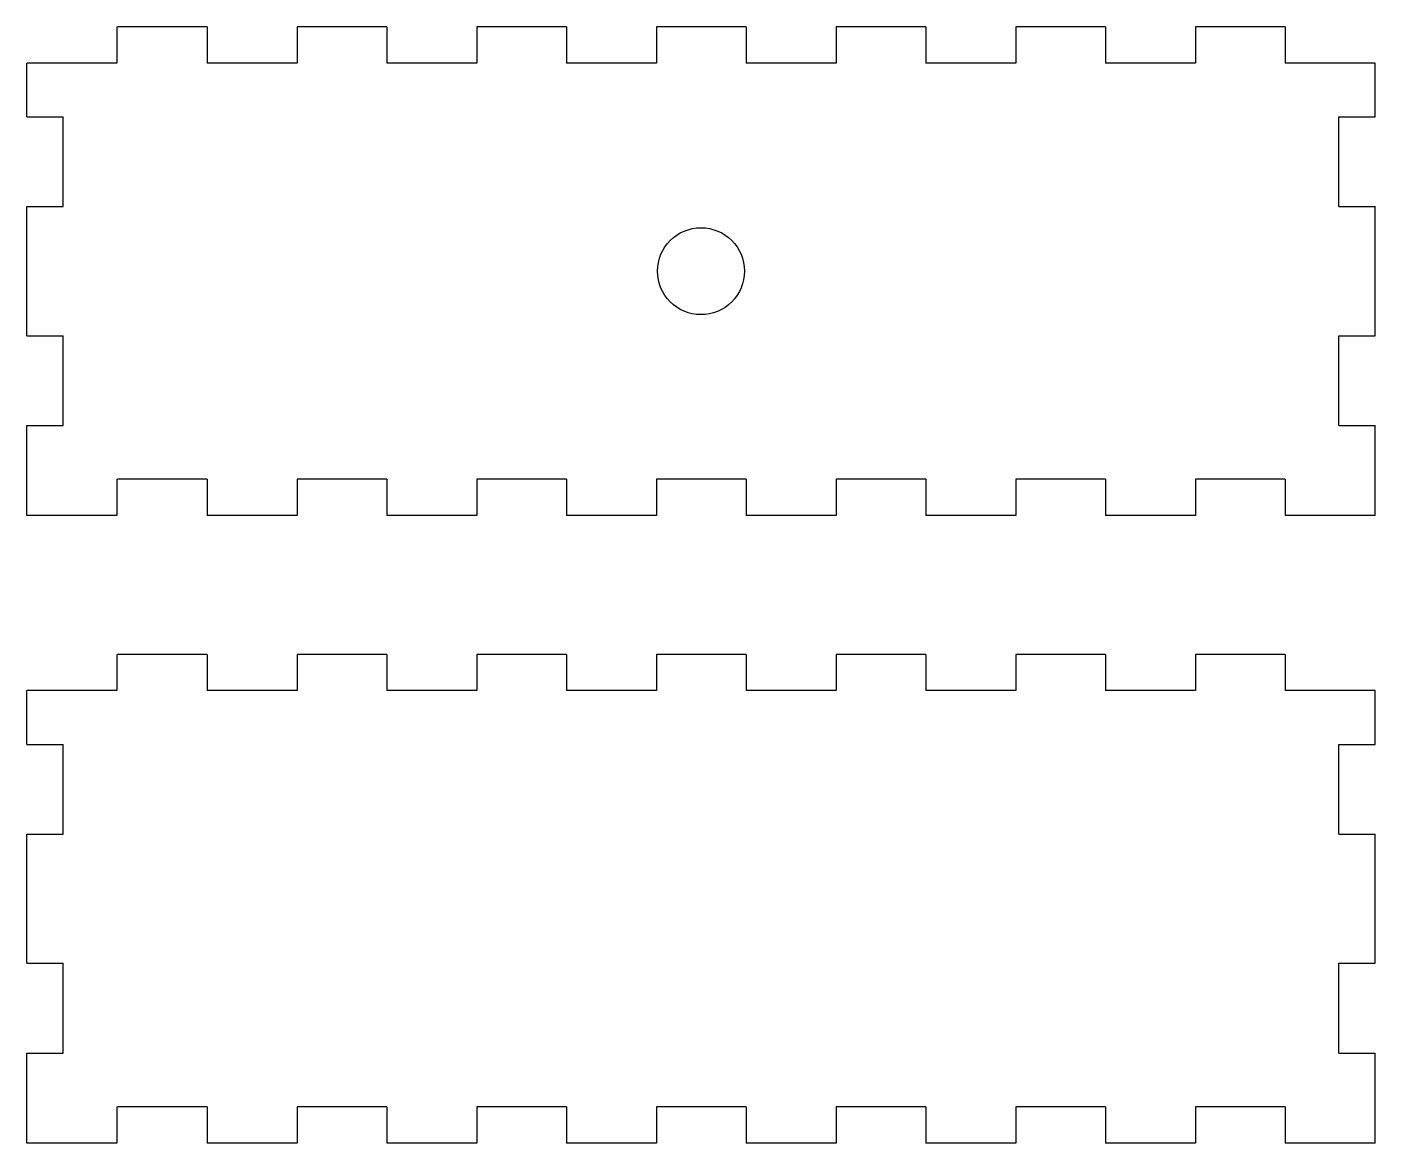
# Model space of a CAD drawing. Extents: x 22 to 258, y 18 to 262.
# Drawn here: x 145.5 to 257.6, y 37 to 129.8 of the extents above; entities that cross this region are included whole.
import ezdxf

# ---------------------------------------------------------------- set-up
doc = ezdxf.new("R2010")
doc.units = 0
doc.layers.add('cut', color=7, linetype='CONTINUOUS')

msp = doc.modelspace()

# ---------------------------------------------------------------- linework, layer by layer
at = {"layer": 'cut', "color": 1}
for points in [[(152.957456, 129.838555), (152.957456, 126.839944), (145.485623, 126.839944)], [(160.480618, 129.838555), (153.008785, 129.838555)], [(175.420793, 129.838555), (167.948959, 129.838555), (167.948889, 126.839944), (160.480583, 126.839944)], [(160.480618, 129.838555), (160.480618, 126.839944)], [(175.420793, 129.838555), (175.420793, 126.839944)], [(190.360967, 129.838555), (182.892661, 129.838555), (182.892696, 126.839944), (175.420863, 126.839944)], [(197.832694, 129.838555), (197.832694, 126.839944), (190.360861, 126.839944)], [(190.360967, 129.838555), (190.360967, 126.839944)], [(205.304739, 129.838555), (197.832553, 129.838555)], [(212.773045, 129.838555), (212.773045, 126.839944), (205.304739, 126.839944)], [(205.304739, 129.838555), (205.304739, 126.839944)], [(220.244772, 129.838555), (212.772939, 129.838555)], [(227.713043, 129.838555), (227.713043, 126.839944), (220.244737, 126.839944)], [(220.244772, 129.838555), (220.244772, 126.839944)], [(235.18477, 129.838555), (227.712937, 129.838555)], [(250.125085, 129.838555), (242.656427, 129.838555), (242.656462, 126.839944), (235.184629, 126.839944)], [(235.18477, 129.838555), (235.18477, 126.839944)], [(250.125085, 129.838555), (250.125085, 126.839944)], [(145.485552, 122.369932), (145.485552, 126.839979)], [(257.596799, 126.839944), (250.124965, 126.839944)], [(254.598202, 122.369932), (257.596813, 122.369932), (257.596799, 126.839979)], [(145.485552, 114.898204), (148.484163, 114.898204), (148.484163, 122.370038)], [(145.485552, 122.369932), (148.484163, 122.369932)], [(254.598202, 114.898204), (254.598202, 122.370038)], [(145.485263, 104.167978), (145.485263, 114.917978)], [(254.597912, 104.167978), (257.596524, 104.167978), (257.596509, 114.917978)], [(254.598202, 114.898204), (257.596813, 114.898204)], [(145.485263, 96.69625), (148.483874, 96.69625), (148.483874, 104.168084)], [(145.485263, 104.167978), (148.483874, 104.167978)], [(254.597912, 96.69625), (254.597912, 104.168084)], [(145.485263, 89.224205), (145.485263, 96.696392)], [(254.597912, 96.69625), (257.596524, 96.69625)], [(257.596509, 89.224205), (257.596509, 96.696392)], [(152.957167, 92.226591), (152.957167, 89.2241)], [(160.480329, 92.226591), (153.008496, 92.226591)], [(160.480329, 92.226591), (160.480329, 89.2241)], [(175.42068, 92.226591), (167.948494, 92.226591)], [(167.948599, 92.226591), (167.948599, 89.2241)], [(175.42068, 92.226591), (175.42068, 89.2241)], [(190.360677, 92.226591), (182.892372, 92.226591), (182.892407, 89.2241)], [(190.360677, 92.226591), (190.360677, 89.2241)], [(205.30445, 92.226591), (197.832264, 92.226591)], [(197.832405, 92.226591), (197.832405, 89.2241)], [(205.30445, 92.226591), (205.30445, 89.2241)], [(220.244483, 92.226591), (212.77265, 92.226591)], [(212.772756, 92.226591), (212.772756, 89.2241)], [(220.244483, 92.226591), (220.244483, 89.2241)], [(235.184481, 92.226591), (227.712647, 92.226591)], [(227.712753, 92.226591), (227.712753, 89.2241)], [(235.184481, 92.226591), (235.184481, 89.2241)], [(250.124796, 92.226591), (242.656138, 92.226591), (242.656173, 89.2241)], [(250.124796, 92.226591), (250.124796, 89.2241)], [(152.957167, 89.224205), (145.485333, 89.224205)], [(167.948599, 89.224205), (160.480294, 89.224205)], [(182.892407, 89.224205), (175.420574, 89.224205)], [(197.832405, 89.224205), (190.360572, 89.224205)], [(212.772756, 89.224205), (205.30445, 89.224205)], [(227.712753, 89.224205), (220.244448, 89.224205)], [(242.656173, 89.224205), (235.18434, 89.224205)], [(257.596509, 89.224205), (250.124676, 89.224205)], [(152.957456, 77.653094), (152.957456, 74.654483), (145.485623, 74.654483)], [(160.480618, 77.653094), (153.008785, 77.653094)], [(175.420793, 77.653094), (167.948959, 77.653094), (167.948889, 74.654483), (160.480583, 74.654483)], [(160.480618, 77.653094), (160.480618, 74.654483)], [(175.420793, 77.653094), (175.420793, 74.654483)], [(190.360967, 77.653094), (182.892661, 77.653094), (182.892696, 74.654483), (175.420863, 74.654483)], [(197.832694, 77.653094), (197.832694, 74.654483), (190.360861, 74.654483)], [(190.360967, 77.653094), (190.360967, 74.654483)], [(205.304739, 77.653094), (197.832553, 77.653094)], [(212.773045, 77.653094), (212.773045, 74.654483), (205.304739, 74.654483)], [(205.304739, 77.653094), (205.304739, 74.654483)], [(220.244772, 77.653094), (212.772939, 77.653094)], [(227.713043, 77.653094), (227.713043, 74.654483), (220.244737, 74.654483)], [(220.244772, 77.653094), (220.244772, 74.654483)], [(235.18477, 77.653094), (227.712937, 77.653094)], [(250.125085, 77.653094), (242.656427, 77.653094), (242.656462, 74.654483), (235.184629, 74.654483)], [(235.18477, 77.653094), (235.18477, 74.654483)], [(250.125085, 77.653094), (250.125085, 74.654483)], [(145.485552, 70.184471), (145.485552, 74.654519)], [(257.596799, 74.654483), (250.124965, 74.654483)], [(254.598202, 70.184471), (257.596813, 70.184471), (257.596799, 74.654519)], [(145.485552, 62.712744), (148.484163, 62.712744), (148.484163, 70.184577)], [(145.485552, 70.184471), (148.484163, 70.184471)], [(254.598202, 62.712744), (254.598202, 70.184577)], [(145.485263, 51.982517), (145.485263, 62.732517)], [(254.597912, 51.982517), (257.596524, 51.982517), (257.596509, 62.732517)], [(254.598202, 62.712744), (257.596813, 62.712744)], [(145.485263, 44.51079), (148.483874, 44.51079), (148.483874, 51.982623)], [(145.485263, 51.982517), (148.483874, 51.982517)], [(254.597912, 44.51079), (254.597912, 51.982623)], [(145.485263, 37.038745), (145.485263, 44.510931)], [(254.597912, 44.51079), (257.596524, 44.51079)], [(257.596509, 37.038745), (257.596509, 44.510931)], [(152.957167, 40.041131), (152.957167, 37.038639)], [(160.480329, 40.041131), (153.008496, 40.041131)], [(160.480329, 40.041131), (160.480329, 37.038639)], [(175.42068, 40.041131), (167.948494, 40.041131)], [(167.948599, 40.041131), (167.948599, 37.038639)], [(175.42068, 40.041131), (175.42068, 37.038639)], [(190.360677, 40.041131), (182.892372, 40.041131), (182.892407, 37.038639)], [(190.360677, 40.041131), (190.360677, 37.038639)], [(205.30445, 40.041131), (197.832264, 40.041131)], [(197.832405, 40.041131), (197.832405, 37.038639)], [(205.30445, 40.041131), (205.30445, 37.038639)], [(220.244483, 40.041131), (212.77265, 40.041131)], [(212.772756, 40.041131), (212.772756, 37.038639)], [(220.244483, 40.041131), (220.244483, 37.038639)], [(235.184481, 40.041131), (227.712647, 40.041131)], [(227.712753, 40.041131), (227.712753, 37.038639)], [(235.184481, 40.041131), (235.184481, 37.038639)], [(250.124796, 40.041131), (242.656138, 40.041131), (242.656173, 37.038639)], [(250.124796, 40.041131), (250.124796, 37.038639)], [(152.957167, 37.038745), (145.485333, 37.038745)], [(167.948599, 37.038745), (160.480294, 37.038745)], [(182.892407, 37.038745), (175.420574, 37.038745)], [(197.832405, 37.038745), (190.360572, 37.038745)], [(212.772756, 37.038745), (205.30445, 37.038745)], [(227.712753, 37.038745), (220.244448, 37.038745)], [(242.656173, 37.038745), (235.18434, 37.038745)], [(257.596509, 37.038745), (250.124676, 37.038745)]]:
    msp.add_lwpolyline(points, dxfattribs=at)
at = {"layer": 'cut', "color": 7}
msp.add_lwpolyline([(205.155042, 109.531382), (205.155042, 109.531382)], close=True, dxfattribs=at)
for points in [[(197.927031, 109.531382), (197.927032, 111.52734), (199.545076, 113.145384), (201.541034, 113.145386)], [(201.541034, 113.145386), (203.536994, 113.145386), (205.15504, 111.527342), (205.155042, 109.531382)], [(201.541034, 105.917375), (199.545074, 105.917376), (197.92703, 107.535422), (197.927031, 109.531382)], [(205.155042, 109.531382), (205.155042, 108.572888), (204.774281, 107.653651), (204.096524, 106.975893)], [(204.096524, 106.975893), (203.418766, 106.298135), (202.499529, 105.917375), (201.541034, 105.917375)]]:
    msp.add_open_spline(points, degree=3, dxfattribs=at)

doc.saveas('drawing.dxf')
